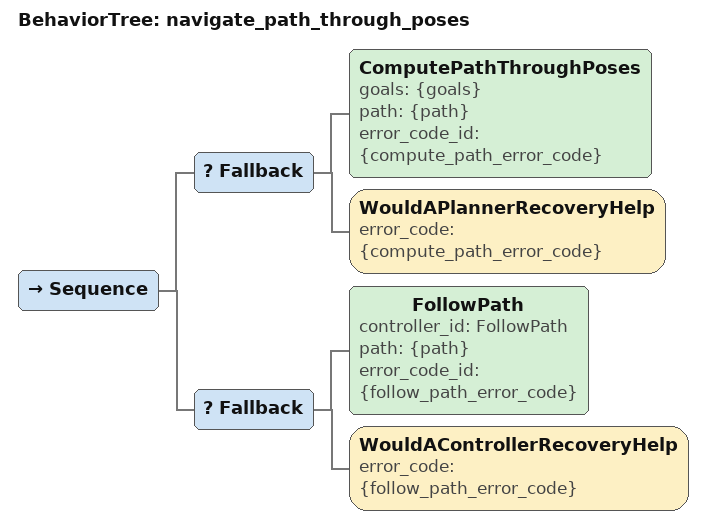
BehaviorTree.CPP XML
<?xml version="1.0" encoding="UTF-8"?>
<root BTCPP_format="4">
  <BehaviorTree ID="navigate_path_through_poses">
    <Sequence>
      <Fallback>
        <ComputePathThroughPoses goals="{goals}"
                                 path="{path}"
                                 error_code_id="{compute_path_error_code}"/>
        <WouldAPlannerRecoveryHelp error_code="{compute_path_error_code}"/>
      </Fallback>
      <Fallback>
        <FollowPath controller_id="FollowPath"
                    path="{path}"
                    error_code_id="{follow_path_error_code}"/>
        <WouldAControllerRecoveryHelp error_code="{follow_path_error_code}"/>
      </Fallback>
    </Sequence>
  </BehaviorTree>

</root>
